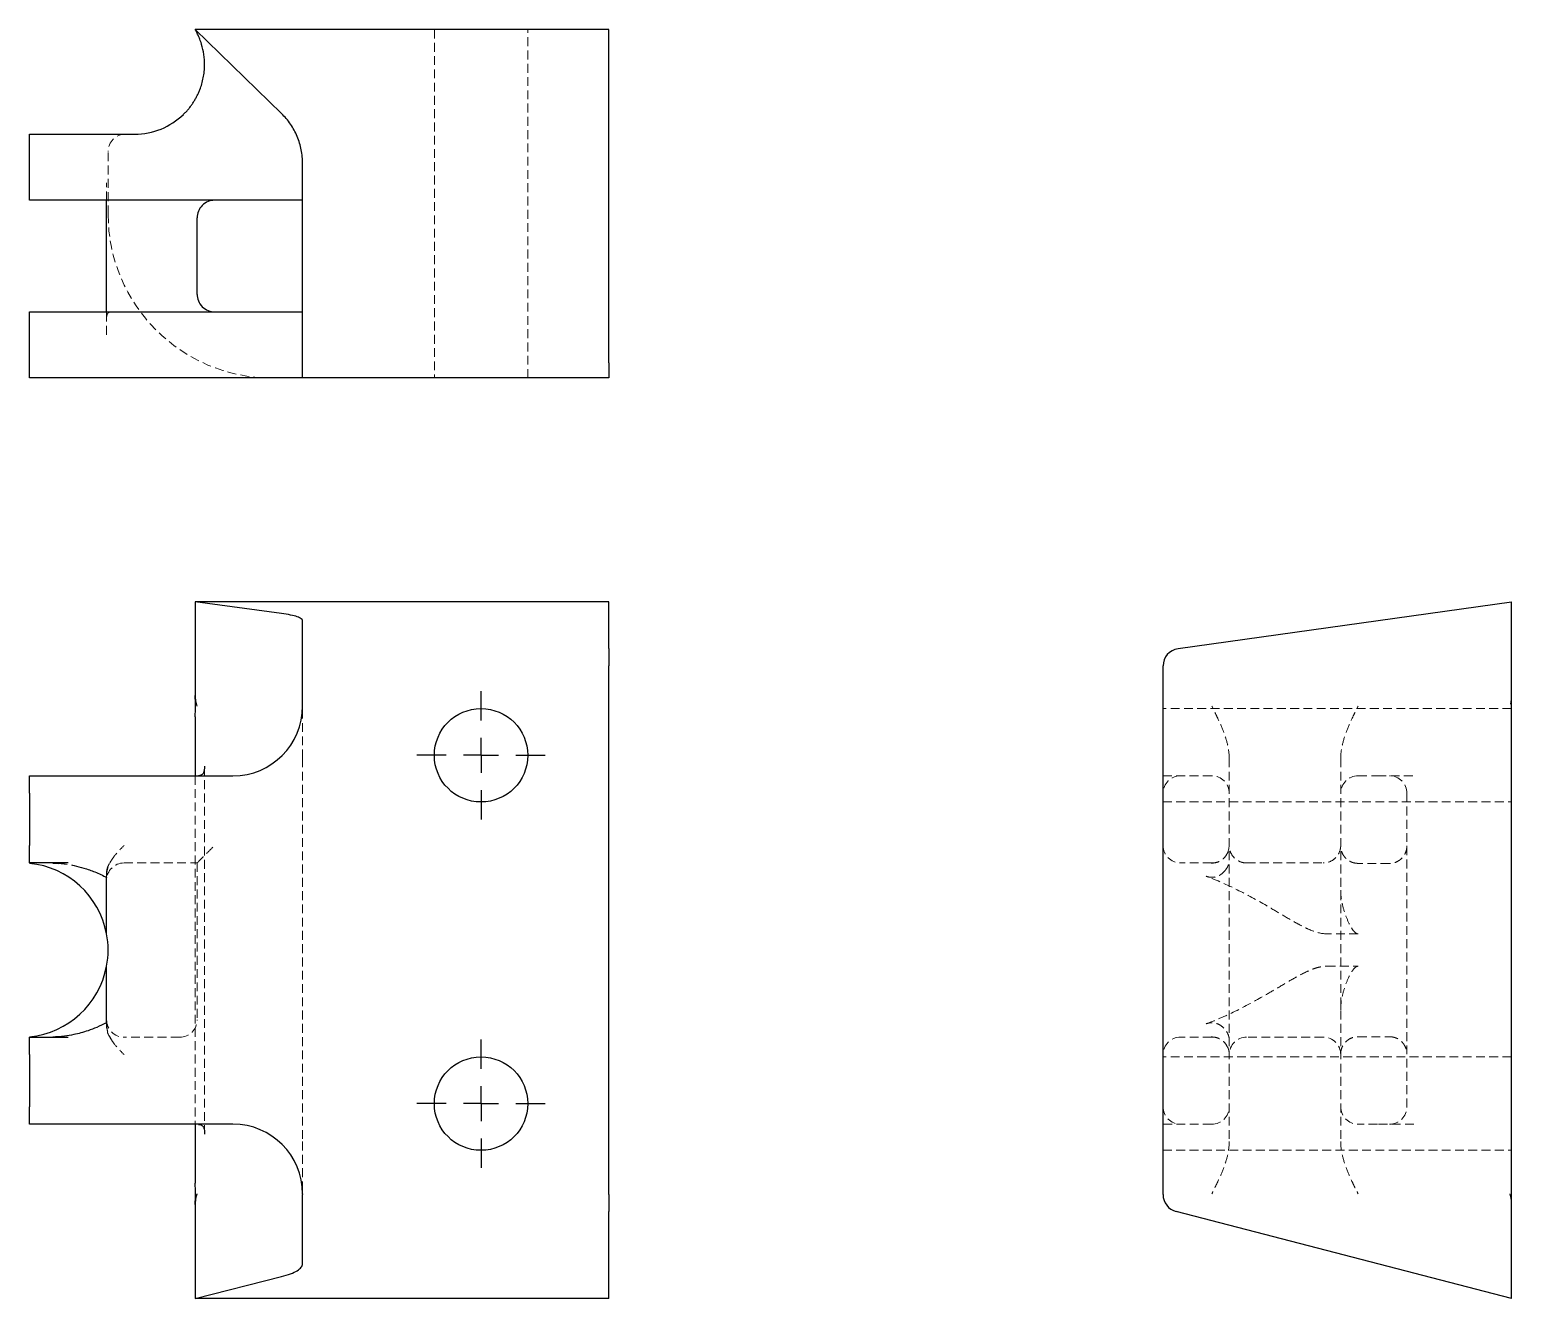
# Model space of a CAD drawing. Header units: millimetres. Extents: x 41 to 254, y 7 to 189.
import ezdxf

# ---------------------------------------------------------------- set-up
doc = ezdxf.new("R2010")
doc.units = ezdxf.units.MM
doc.linetypes.add('HIDDEN', pattern=[1.905, 1.27, -0.635])
doc.layers.add('10', color=7, linetype='Continuous')

# ---------------------------------------------------------------- blocks, each defined once
blk = doc.blocks.new('SW_CENTERMARKSYMBOL_0')
at = {"layer": '10', "color": 0}
for p, q in [((0, 5), (0, 9.2)), ((0, 0), (0, 2.5)), ((-5, 0), (-9.2, 0)), ((0, 0), (-2.5, 0)), ((0, 0), (0, -2.5)), ((0, 0), (2.5, 0)), ((5, 0), (9.2, 0)), ((0, -5), (0, -9.2))]:
    blk.add_line(p, q, dxfattribs=at)
blk = doc.blocks.new('SW_CENTERMARKSYMBOL_1')
at = {"layer": '10', "color": 0}
for p, q in [((0, 5), (0, 9.2)), ((0, 0), (0, 2.5)), ((-5, 0), (-9.2, 0)), ((0, 0), (-2.5, 0)), ((0, 0), (0, -2.5)), ((0, 0), (2.5, 0)), ((5, 0), (9.2, 0)), ((0, -5), (0, -9.2))]:
    blk.add_line(p, q, dxfattribs=at)

msp = doc.modelspace()

# ---------------------------------------------------------------- linework, layer by layer
at = {"color": 7, "linetype": 'Continuous', "lineweight": 25}
for p, q in [((77.59, 177.06), (65.2, 189.12)), ((124.57, 189.12), (65.2, 189.12)), ((124.57, 141.27), (124.57, 189.12)), ((41.43, 174.12), (56.54, 174.12)), ((41.43, 171.62), (41.43, 174.12)), ((41.43, 167.12), (41.43, 171.62)), ((80.62, 141.27), (80.62, 169.89)), ((41.43, 164.62), (41.43, 167.12)), ((70.62, 164.62), (41.43, 164.62)), ((52.48, 162.12), (52.48, 164.62)), ((80.62, 164.62), (70.62, 164.62)), ((52.48, 151.12), (52.48, 162.12)), ((65.47, 151.12), (65.47, 162.12)), ((52.48, 148.59), (52.48, 151.12)), ((41.43, 146.12), (41.43, 148.62)), ((41.43, 148.62), (70.62, 148.62)), ((70.62, 148.62), (80.62, 148.62)), ((41.43, 141.62), (41.43, 146.12)), ((41.43, 139.12), (41.43, 141.62)), ((80.62, 139.12), (80.62, 141.27)), ((124.57, 141.27), (124.57, 139.12)), ((80.62, 139.12), (70.62, 139.12)), ((124.57, 139.12), (80.62, 139.12)), ((77.59, 105.3), (65.2, 107)), ((124.57, 107), (65.2, 107)), ((65.2, 107), (65.2, 93.53)), ((124.57, 100.26), (124.57, 107)), ((206.27, 100.26), (254.12, 107)), ((254.12, 7), (254.12, 107)), ((80.62, 100.26), (80.62, 104.29)), ((80.62, 97.78), (80.62, 100.26)), ((124.57, 100.26), (124.57, 97.78)), ((80.62, 92), (80.62, 97.78)), ((124.57, 21.89), (124.57, 97.78)), ((204.12, 21.89), (204.12, 97.78)), ((65.2, 90.47), (65.2, 82)), ((41.43, 79.5), (41.43, 82)), ((41.43, 79.5), (41.43, 72)), ((41.43, 69.5), (41.43, 72)), ((46.96, 69.5), (41.43, 69.5)), ((41.43, 42), (41.43, 44.5)), ((41.43, 44.5), (46.96, 44.5)), ((41.43, 42), (41.43, 34.5)), ((41.43, 32), (41.43, 34.5)), ((65.2, 32), (65.2, 23.53)), ((80.62, 22), (80.62, 21.89)), ((80.62, 19.47), (80.62, 21.89)), ((124.57, 21.89), (124.57, 19.47)), ((65.2, 20.47), (65.2, 7)), ((80.62, 11.98), (80.62, 19.47)), ((124.57, 7), (124.57, 19.47)), ((254.12, 7), (205.99, 19.47)), ((65.2, 7), (77.59, 10.12)), ((124.57, 7), (65.2, 7))]:
    msp.add_line(p, q, dxfattribs=at)
at = {"color": 7, "linetype": 'HIDDEN', "lineweight": 18}
for p, q in [((99.52, 189.12), (99.52, 139.12)), ((112.92, 139.12), (112.92, 189.12)), ((52.7, 162.61), (52.7, 171.62)), ((52.48, 147.85), (52.48, 148.59)), ((254.12, 91.65), (204.12, 91.65)), ((66.54, 30.57), (66.54, 83.43)), ((80.62, 84.5), (80.62, 29.5)), ((213.62, 84.5), (213.62, 29.5)), ((229.62, 84.5), (229.62, 29.5)), ((65.2, 82), (65.2, 32)), ((204.12, 82), (211.12, 82)), ((232.12, 82), (234.89, 82)), ((234.89, 82), (240.13, 82)), ((239.12, 79.5), (239.12, 34.5)), ((204.12, 78.25), (254.12, 78.25)), ((54.98, 69.5), (65.47, 69.5)), ((65.47, 69.5), (65.47, 47)), ((211.12, 69.5), (206.62, 69.5)), ((216.12, 69.5), (227.12, 69.5)), ((236.62, 69.44), (232.12, 69.44)), ((232.12, 59.33), (227.61, 59.33)), ((227.61, 54.67), (232.12, 54.67)), ((52.53, 46.59), (52.46, 46.55)), ((62.97, 44.5), (54.98, 44.5)), ((211.12, 44.5), (206.62, 44.5)), ((227.12, 44.5), (216.12, 44.5)), ((232.12, 44.56), (236.62, 44.56)), ((254.12, 41.65), (204.12, 41.65)), ((211.12, 32), (204.12, 32)), ((234.89, 32), (232.12, 32)), ((240.13, 32), (234.89, 32)), ((204.12, 28.25), (254.12, 28.25))]:
    msp.add_line(p, q, dxfattribs=at)
at = {"color": 7, "linetype": 'HIDDEN', "lineweight": 18, "flags": 128}
for points in [[(213.62, 72), (213.57, 71.51), (213.44, 71.07)], [(211.96, 69.65), (211.6, 69.55), (211.12, 69.5)], [(211.12, 44.5), (211.6, 44.45), (212.02, 44.33)]]:
    msp.add_lwpolyline(points, dxfattribs=at)
at = {"color": 7, "linetype": 'Continuous', "lineweight": 25}
for centre in [(106.22, 84.95), (106.22, 34.95)]:
    msp.add_circle(centre, 6.7, dxfattribs=at)
for centre, radius, start, end in [((56.54, 184.12), 10, 270, 314.0576), ((206.62, 97.78), 2.5, 98.0236, 180), ((70.62, 92), 10, 270, 0), ((40.2, 57), 12.5, 10.7625, 84.3549), ((40.2, 57), 12.5, 349.2375, 10.7625), ((40.2, 57), 12.5, 275.6451, 349.2375), ((70.62, 22), 10, 0, 90), ((206.62, 21.89), 2.5, 180, 255.4773)]:
    msp.add_arc(centre, radius, start, end, dxfattribs=at)
at = {"color": 7, "linetype": 'HIDDEN', "lineweight": 18}
for centre, radius, start, end in [((55.2, 171.62), 2.5, 90, 180), ((76.19, 162.61), 23.49, 180, 269.9252), ((206.62, 79.5), 2.5, 90, 180), ((211.12, 79.5), 2.5, 0, 90), ((232.12, 79.5), 2.5, 90, 180), ((236.62, 79.5), 2.5, 0, 90), ((206.62, 72), 2.5, 180, 270), ((54.98, 67), 2.5, 90, 180), ((54.98, 47), 2.5, 180, 270), ((62.97, 47), 2.5, 270, 0), ((206.62, 42), 2.5, 90, 180), ((211.12, 42), 2.5, 0, 42.1758), ((216.12, 42), 2.5, 90, 180), ((227.12, 42), 2.5, 0, 90), ((206.62, 34.5), 2.5, 180, 270), ((211.12, 34.5), 2.5, 270, 0), ((232.12, 34.5), 2.5, 180, 270), ((236.62, 34.5), 2.5, 270, 0)]:
    msp.add_arc(centre, radius, start, end, dxfattribs=at)
at = {"color": 7, "linetype": 'Continuous', "lineweight": 25}
for points, knots in [([(63.49, 176.93), (63.55, 176.99), (63.67, 177.11), (63.85, 177.29), (64.02, 177.47), (64.18, 177.67), (64.34, 177.86), (64.5, 178.06), (64.65, 178.26), (64.8, 178.47), (64.94, 178.68), (65.07, 178.9), (65.2, 179.11), (65.32, 179.34), (65.44, 179.56), (65.56, 179.79), (65.66, 180.02), (65.77, 180.25), (65.94, 180.69), (66.16, 181.35), (66.37, 182.22), (66.5, 183.12), (66.57, 184.26), (66.47, 185.59), (66.22, 186.67), (66, 187.37), (65.86, 187.74), (65.73, 188.06), (65.6, 188.34), (65.48, 188.59), (65.38, 188.8), (65.28, 188.98), (65.23, 189.07), (65.2, 189.12)], [0, 0, 0, 0, 0.013994, 0.028015, 0.042077, 0.056194, 0.07038, 0.084649, 0.099014, 0.113488, 0.128083, 0.142813, 0.15769, 0.172724, 0.187928, 0.203313, 0.218889, 0.234667, 0.250656, 0.307818, 0.368324, 0.432467, 0.500491, 0.622632, 0.749534, 0.788462, 0.825144, 0.859607, 0.891881, 0.922005, 0.950025, 0.975999, 1, 1, 1, 1]), ([(80.62, 169.89), (80.62, 170.54), (80.55, 171.2), (80.29, 172.51), (80.09, 173.16), (79.57, 174.41), (79.24, 175), (78.49, 176.1), (78.06, 176.61), (77.59, 177.06)], [0, 0, 0, 0, 0.25, 0.25, 0.5, 0.5, 0.75, 0.75, 1, 1, 1, 1]), ([(67.97, 164.62), (67.67, 164.62), (67.36, 164.56), (66.74, 164.32), (66.45, 164.13), (65.96, 163.64), (65.77, 163.34), (65.52, 162.73), (65.47, 162.41), (65.47, 162.12)], [0, 0, 0, 0, 0.25, 0.25, 0.5, 0.5, 0.75, 0.75, 1, 1, 1, 1]), ([(65.47, 151.12), (65.47, 150.82), (65.52, 150.5), (65.77, 149.89), (65.96, 149.59), (66.45, 149.1), (66.74, 148.91), (67.36, 148.67), (67.67, 148.62), (67.97, 148.62)], [0, 0, 0, 0, 0.25, 0.25, 0.5, 0.5, 0.75, 0.75, 1, 1, 1, 1]), ([(80.62, 104.29), (80.62, 104.38), (80.55, 104.47), (80.29, 104.66), (80.09, 104.75), (79.57, 104.93), (79.24, 105.01), (78.49, 105.17), (78.06, 105.24), (77.59, 105.3)], [0, 0, 0, 0, 0.25, 0.25, 0.5, 0.5, 0.75, 0.75, 1, 1, 1, 1]), ([(65.2, 93.53), (65.2, 93.46), (65.2, 93.33), (65.21, 93.13), (65.23, 92.94), (65.26, 92.68), (65.32, 92.36), (65.4, 92.12), (65.43, 92)], [0, 0, 0, 0, 0.1297693, 0.2559202, 0.3787418, 0.4985474, 0.7492001, 1, 1, 1, 1]), ([(65.2, 90.47), (65.2, 90.98), (65.23, 91.49), (65.23, 92.51), (65.2, 93.02), (65.2, 93.53)], [0, 0, 0, 0, 0.5, 0.5, 1, 1, 1, 1]), ([(66.54, 83.41), (66.53, 83.23), (66.52, 82.9), (66.45, 82.63), (66.41, 82.48), (66.37, 82.39), (66.32, 82.31), (66.26, 82.24), (66.17, 82.18), (66.03, 82.1), (65.78, 82.05), (65.65, 82.02)], [0, 0, 0, 0, 0.156864, 0.282426, 0.378167, 0.444039, 0.503811, 0.596722, 0.710084, 0.844448, 1, 1, 1, 1]), ([(44.74, 69.49), (45.01, 69.48), (45.29, 69.47), (45.56, 69.44), (45.57, 69.44)], [0, 0, 0, 0, 0.993808, 1, 1, 1, 1]), ([(47.81, 69.12), (48.28, 69.01), (49.29, 68.77), (50.88, 68.21), (51.96, 67.69), (52.53, 67.42)], [0, 0, 0, 0, 0.287966, 0.622098, 1, 1, 1, 1]), ([(52.48, 59.33), (52.48, 59.33), (52.48, 59.56), (52.48, 60.02), (52.48, 60.2), (52.48, 60.56), (52.48, 60.75), (52.48, 61.34), (52.48, 61.74), (52.48, 62.56), (52.48, 62.97), (52.48, 64.17), (52.48, 64.94), (52.48, 66.37), (52.48, 67.02), (52.48, 67.58)], [0, 0, 0, 0, 0.125, 0.125, 0.1875, 0.1875, 0.25, 0.25, 0.375, 0.375, 0.5, 0.5, 0.75, 0.75, 1, 1, 1, 1]), ([(52.48, 46.42), (52.48, 46.98), (52.48, 47.63), (52.48, 49.05), (52.48, 49.82), (52.48, 51.03), (52.48, 51.44), (52.48, 52.25), (52.48, 52.66), (52.48, 53.25), (52.48, 53.44), (52.48, 53.8), (52.48, 53.97), (52.48, 54.28), (52.48, 54.41), (52.48, 54.56), (52.48, 54.6), (52.48, 54.65), (52.48, 54.67), (52.48, 54.67)], [0, 0, 0, 0, 0.25, 0.25, 0.5, 0.5, 0.625, 0.625, 0.75, 0.75, 0.8125, 0.8125, 0.875, 0.875, 0.9375, 0.9375, 0.96875, 0.96875, 1, 1, 1, 1]), ([(52.46, 46.55), (52, 46.33), (51.13, 45.9), (49.9, 45.44), (48.8, 45.1), (47.67, 44.83), (46.32, 44.6), (45.31, 44.54), (44.74, 44.51)], [0, 0, 0, 0, 0.190517, 0.357665, 0.490771, 0.618492, 0.787693, 1, 1, 1, 1]), ([(65.65, 31.98), (65.78, 31.96), (66.02, 31.91), (66.17, 31.82), (66.26, 31.76), (66.31, 31.7), (66.35, 31.63), (66.39, 31.55), (66.45, 31.4), (66.52, 31.12), (66.53, 30.77), (66.54, 30.59)], [0, 0, 0, 0, 0.138878, 0.258955, 0.36054, 0.443876, 0.509453, 0.596775, 0.707455, 0.841349, 1, 1, 1, 1]), ([(65.2, 20.47), (65.2, 20.98), (65.23, 21.49), (65.23, 22.51), (65.2, 23.02), (65.2, 23.53)], [0, 0, 0, 0, 0.5, 0.5, 1, 1, 1, 1]), ([(65.43, 22), (65.42, 21.95), (65.38, 21.85), (65.34, 21.69), (65.3, 21.53), (65.27, 21.37), (65.25, 21.2), (65.23, 21.02), (65.21, 20.84), (65.2, 20.66), (65.2, 20.53), (65.2, 20.47)], [0, 0, 0, 0, 0.104586, 0.210081, 0.316812, 0.4251, 0.535248, 0.647548, 0.762271, 0.879675, 1, 1, 1, 1]), ([(77.59, 10.12), (78.06, 10.24), (78.49, 10.37), (79.24, 10.66), (79.57, 10.81), (80.09, 11.13), (80.29, 11.3), (80.55, 11.64), (80.62, 11.81), (80.62, 11.98)], [0, 0, 0, 0, 0.25, 0.25, 0.5, 0.5, 0.75, 0.75, 1, 1, 1, 1])]:
    msp.add_open_spline(points, degree=3, knots=knots, dxfattribs=at)
at = {"color": 7, "linetype": 'HIDDEN', "lineweight": 18}
for points, knots in [([(52.48, 164.62), (52.48, 164.62), (52.48, 164.68), (52.48, 164.91), (52.48, 165.06), (52.48, 165.45), (52.48, 165.68), (52.48, 166.09), (52.48, 166.24), (52.48, 166.5), (52.48, 166.6), (52.48, 166.77), (52.48, 166.83), (52.48, 166.97), (52.48, 167.04), (52.48, 167.12)], [0, 0, 0, 0, 0.25, 0.25, 0.5, 0.5, 0.75, 0.75, 0.875, 0.875, 0.9375, 0.9375, 0.96875, 0.96875, 1, 1, 1, 1]), ([(52.48, 147.85), (52.48, 147.96), (52.5, 148.07), (52.57, 148.26), (52.62, 148.35), (52.74, 148.48), (52.82, 148.53), (52.99, 148.6), (53.08, 148.62), (53.17, 148.62)], [0, 0, 0, 0, 0.25, 0.25, 0.5, 0.5, 0.75, 0.75, 1, 1, 1, 1]), ([(52.48, 145.33), (52.48, 145.55), (52.48, 145.77), (52.48, 146.23), (52.48, 146.46), (52.48, 146.79), (52.48, 146.9), (52.48, 147.11), (52.48, 147.22), (52.48, 147.51), (52.48, 147.69), (52.48, 147.85)], [0, 0, 0, 0, 0.25, 0.25, 0.5, 0.5, 0.625, 0.625, 0.75, 0.75, 1, 1, 1, 1]), ([(80.62, 84.5), (80.62, 85.17), (80.62, 85.83), (80.62, 87.12), (80.62, 87.76), (80.62, 89), (80.62, 89.61), (80.62, 90.51), (80.62, 90.81), (80.62, 91.41), (80.62, 91.7), (80.62, 92)], [0, 0, 0, 0, 0.25, 0.25, 0.5, 0.5, 0.75, 0.75, 0.875, 0.875, 1, 1, 1, 1]), ([(213.62, 84.5), (213.62, 85.17), (213.52, 85.83), (213.23, 87.12), (213.02, 87.76), (212.54, 89), (212.28, 89.61), (211.85, 90.51), (211.71, 90.81), (211.41, 91.41), (211.26, 91.7), (211.12, 92)], [0, 0, 0, 0, 0.25, 0.25, 0.5, 0.5, 0.75, 0.75, 0.875, 0.875, 1, 1, 1, 1]), ([(229.62, 84.5), (229.62, 85.17), (229.71, 85.83), (230.01, 87.12), (230.21, 87.76), (230.69, 89), (230.96, 89.61), (231.38, 90.51), (231.52, 90.81), (231.82, 91.41), (231.97, 91.7), (232.12, 92)], [0, 0, 0, 0, 0.25, 0.25, 0.5, 0.5, 0.75, 0.75, 0.875, 0.875, 1, 1, 1, 1]), ([(254.12, 93.53), (254.12, 93.46), (254.11, 93.33), (254.1, 93.13), (254.09, 92.94), (254.06, 92.68), (254, 92.36), (253.93, 92.12), (253.89, 92)], [0, 0, 0, 0, 0.1297693, 0.2559202, 0.3787418, 0.4985474, 0.7492001, 1, 1, 1, 1]), ([(52.48, 67.67), (52.49, 67.88), (52.51, 68.3), (52.71, 68.99), (53.03, 69.7), (53.35, 70.15), (53.51, 70.37)], [0, 0, 0, 0, 0.21326, 0.433049, 0.725171, 1, 1, 1, 1]), ([(53.17, 69.89), (53.42, 70.29), (53.71, 70.65), (54.32, 71.34), (54.65, 71.67), (54.98, 72)], [0, 0, 0, 0, 0.5, 0.5, 1, 1, 1, 1]), ([(65.47, 69.5), (65.47, 69.5), (65.52, 69.55), (65.77, 69.8), (65.96, 69.99), (66.45, 70.48), (66.74, 70.77), (67.36, 71.39), (67.67, 71.71), (67.97, 72)], [0, 0, 0, 0, 0.25, 0.25, 0.5, 0.5, 0.75, 0.75, 1, 1, 1, 1]), ([(213.45, 71.09), (213.33, 70.86), (213.09, 70.38), (212.48, 69.85), (211.76, 69.52), (211.25, 69.48), (211.01, 69.47)], [0, 0, 0, 0, 0.252452, 0.510069, 0.762327, 1, 1, 1, 1]), ([(216.12, 69.5), (215.82, 69.5), (215.5, 69.55), (214.89, 69.8), (214.59, 69.99), (214.1, 70.48), (213.91, 70.77), (213.67, 71.39), (213.62, 71.71), (213.62, 72)], [0, 0, 0, 0, 0.25, 0.25, 0.5, 0.5, 0.75, 0.75, 1, 1, 1, 1]), ([(229.62, 72), (229.62, 71.71), (229.56, 71.39), (229.32, 70.77), (229.13, 70.48), (228.64, 69.99), (228.34, 69.8), (227.73, 69.55), (227.41, 69.5), (227.12, 69.5)], [0, 0, 0, 0, 0.25, 0.25, 0.5, 0.5, 0.75, 0.75, 1, 1, 1, 1]), ([(232.12, 69.44), (231.95, 69.44), (231.79, 69.46), (231.47, 69.52), (231.31, 69.57), (231.01, 69.69), (230.86, 69.77), (230.59, 69.95), (230.46, 70.06), (230.23, 70.29), (230.13, 70.42), (229.95, 70.69), (229.87, 70.84), (229.68, 71.29), (229.62, 71.62), (229.62, 71.95)], [0, 0, 0, 0, 0.125, 0.125, 0.25, 0.25, 0.375, 0.375, 0.5, 0.5, 0.625, 0.625, 0.75, 0.75, 1, 1, 1, 1]), ([(239.12, 71.95), (239.12, 71.78), (239.1, 71.62), (239.04, 71.3), (238.99, 71.14), (238.86, 70.84), (238.79, 70.69), (238.61, 70.42), (238.5, 70.29), (238.27, 70.06), (238.15, 69.96), (237.87, 69.77), (237.73, 69.69), (237.28, 69.51), (236.95, 69.44), (236.62, 69.44)], [0, 0, 0, 0, 0.125, 0.125, 0.25, 0.25, 0.375, 0.375, 0.5, 0.5, 0.625, 0.625, 0.75, 0.75, 1, 1, 1, 1]), ([(45.57, 69.44), (45.9, 69.41), (46.65, 69.33), (47.4, 69.22), (47.8, 69.12), (47.81, 69.12)], [0, 0, 0, 0, 0.452243, 0.998034, 1, 1, 1, 1]), ([(52.48, 68.22), (52.48, 68.34), (52.5, 68.47), (52.57, 68.74), (52.62, 68.89), (52.74, 69.17), (52.82, 69.31), (52.99, 69.6), (53.08, 69.74), (53.17, 69.89)], [0, 0, 0, 0, 0.25, 0.25, 0.5, 0.5, 0.75, 0.75, 1, 1, 1, 1]), ([(52.48, 67.46), (52.48, 67.48), (52.48, 67.52), (52.48, 67.83), (52.48, 68.11), (52.48, 68.22)], [0, 0, 0, 0, 0.332347, 0.741881, 1, 1, 1, 1]), ([(210.33, 67.58), (210.55, 67.5), (210.77, 67.45), (211.23, 67.43), (211.46, 67.45), (211.79, 67.54), (211.9, 67.58), (212.11, 67.67), (212.22, 67.72), (212.51, 67.9), (212.69, 68.05), (212.85, 68.22)], [0, 0, 0, 0, 0.25, 0.25, 0.5, 0.5, 0.625, 0.625, 0.75, 0.75, 1, 1, 1, 1]), ([(212.85, 68.22), (212.96, 68.34), (213.07, 68.47), (213.26, 68.74), (213.35, 68.89), (213.48, 69.17), (213.53, 69.31), (213.6, 69.6), (213.62, 69.74), (213.62, 69.89)], [0, 0, 0, 0, 0.25, 0.25, 0.5, 0.5, 0.75, 0.75, 1, 1, 1, 1]), ([(227.61, 59.33), (226.79, 59.33), (226.03, 59.56), (224.91, 60.02), (224.55, 60.2), (223.83, 60.56), (223.48, 60.75), (222.43, 61.34), (221.74, 61.74), (220.36, 62.56), (219.67, 62.97), (217.58, 64.17), (216.18, 64.94), (213.31, 66.37), (211.84, 67.02), (210.33, 67.58)], [0, 0, 0, 0, 0.125, 0.125, 0.1875, 0.1875, 0.25, 0.25, 0.375, 0.375, 0.5, 0.5, 0.75, 0.75, 1, 1, 1, 1]), ([(229.62, 65.61), (229.62, 65.02), (229.68, 64.44), (229.91, 63.3), (230.06, 62.74), (230.45, 61.63), (230.68, 61.09), (231.09, 60.31), (231.24, 60.05), (231.5, 59.71), (231.6, 59.59), (231.77, 59.45), (231.83, 59.41), (231.97, 59.35), (232.04, 59.33), (232.12, 59.33)], [0, 0, 0, 0, 0.25, 0.25, 0.5, 0.5, 0.75, 0.75, 0.875, 0.875, 0.9375, 0.9375, 0.96875, 0.96875, 1, 1, 1, 1]), ([(210.33, 46.42), (211.84, 46.98), (213.3, 47.63), (216.17, 49.05), (217.57, 49.82), (219.66, 51.03), (220.35, 51.44), (221.73, 52.25), (222.42, 52.66), (223.47, 53.25), (223.82, 53.44), (224.54, 53.8), (224.9, 53.97), (225.64, 54.28), (226.02, 54.41), (226.6, 54.56), (226.8, 54.6), (227.2, 54.65), (227.4, 54.67), (227.61, 54.67)], [0, 0, 0, 0, 0.25, 0.25, 0.5, 0.5, 0.625, 0.625, 0.75, 0.75, 0.8125, 0.8125, 0.875, 0.875, 0.9375, 0.9375, 0.96875, 0.96875, 1, 1, 1, 1]), ([(232.12, 54.67), (232.04, 54.67), (231.97, 54.65), (231.83, 54.59), (231.77, 54.54), (231.6, 54.4), (231.5, 54.29), (231.32, 54.06), (231.24, 53.93), (231.09, 53.68), (231.02, 53.55), (230.67, 52.91), (230.45, 52.37), (230.06, 51.26), (229.91, 50.7), (229.68, 49.56), (229.62, 48.98), (229.62, 48.39)], [0, 0, 0, 0, 0.03125, 0.03125, 0.0625, 0.0625, 0.125, 0.125, 0.1875, 0.1875, 0.25, 0.25, 0.5, 0.5, 0.75, 0.75, 1, 1, 1, 1]), ([(52.48, 45.78), (52.48, 45.96), (52.48, 46.32), (52.48, 46.56), (52.48, 46.54), (52.48, 46.53)], [0, 0, 0, 0, 0.449787, 0.900926, 1, 1, 1, 1]), ([(53.53, 43.6), (53.37, 43.82), (53.04, 44.29), (52.71, 44.99), (52.52, 45.69), (52.49, 46.11), (52.48, 46.33)], [0, 0, 0, 0, 0.274704, 0.571154, 0.782627, 1, 1, 1, 1]), ([(53.17, 44.11), (53.08, 44.26), (52.99, 44.4), (52.82, 44.69), (52.75, 44.83), (52.62, 45.11), (52.57, 45.25), (52.5, 45.53), (52.48, 45.66), (52.48, 45.78)], [0, 0, 0, 0, 0.25, 0.25, 0.5, 0.5, 0.75, 0.75, 1, 1, 1, 1]), ([(212.85, 45.78), (212.69, 45.95), (212.51, 46.1), (212.22, 46.28), (212.12, 46.33), (211.91, 46.42), (211.8, 46.46), (211.47, 46.54), (211.23, 46.57), (210.78, 46.55), (210.55, 46.5), (210.33, 46.42)], [0, 0, 0, 0, 0.25, 0.25, 0.375, 0.375, 0.5, 0.5, 0.75, 0.75, 1, 1, 1, 1]), ([(213.62, 44.11), (213.62, 44.26), (213.6, 44.4), (213.53, 44.69), (213.48, 44.83), (213.35, 45.11), (213.26, 45.25), (213.07, 45.53), (212.96, 45.66), (212.85, 45.78)], [0, 0, 0, 0, 0.25, 0.25, 0.5, 0.5, 0.75, 0.75, 1, 1, 1, 1]), ([(53.17, 44.11), (53.42, 43.71), (53.71, 43.35), (54.32, 42.66), (54.65, 42.33), (54.98, 42)], [0, 0, 0, 0, 0.5, 0.5, 1, 1, 1, 1]), ([(211.01, 44.53), (211.25, 44.52), (211.76, 44.48), (212.48, 44.15), (213.09, 43.62), (213.33, 43.14), (213.45, 42.91)], [0, 0, 0, 0, 0.237675, 0.489932, 0.747548, 1, 1, 1, 1]), ([(229.62, 42.05), (229.62, 42.22), (229.63, 42.38), (229.7, 42.7), (229.74, 42.86), (229.87, 43.16), (229.94, 43.31), (230.13, 43.58), (230.23, 43.71), (230.46, 43.94), (230.59, 44.04), (230.86, 44.23), (231.01, 44.31), (231.46, 44.49), (231.79, 44.56), (232.12, 44.56)], [0, 0, 0, 0, 0.125, 0.125, 0.25, 0.25, 0.375, 0.375, 0.5, 0.5, 0.625, 0.625, 0.75, 0.75, 1, 1, 1, 1]), ([(236.62, 44.56), (236.78, 44.56), (236.94, 44.54), (237.26, 44.48), (237.42, 44.43), (237.73, 44.31), (237.87, 44.23), (238.14, 44.05), (238.27, 43.94), (238.5, 43.71), (238.6, 43.58), (238.79, 43.31), (238.86, 43.16), (239.05, 42.71), (239.12, 42.38), (239.12, 42.05)], [0, 0, 0, 0, 0.125, 0.125, 0.25, 0.25, 0.375, 0.375, 0.5, 0.5, 0.625, 0.625, 0.75, 0.75, 1, 1, 1, 1]), ([(80.62, 29.5), (80.62, 28.83), (80.62, 28.17), (80.62, 26.88), (80.62, 26.24), (80.62, 25), (80.62, 24.39), (80.62, 23.49), (80.62, 23.19), (80.62, 22.59), (80.62, 22.3), (80.62, 22)], [0, 0, 0, 0, 0.25, 0.25, 0.5, 0.5, 0.75, 0.75, 0.875, 0.875, 1, 1, 1, 1]), ([(213.62, 29.5), (213.62, 28.83), (213.52, 28.17), (213.23, 26.88), (213.02, 26.24), (212.54, 25), (212.28, 24.39), (211.85, 23.49), (211.71, 23.19), (211.41, 22.59), (211.26, 22.3), (211.12, 22)], [0, 0, 0, 0, 0.25, 0.25, 0.5, 0.5, 0.75, 0.75, 0.875, 0.875, 1, 1, 1, 1]), ([(229.62, 29.5), (229.62, 28.83), (229.71, 28.17), (230.01, 26.88), (230.21, 26.24), (230.69, 25), (230.96, 24.39), (231.38, 23.49), (231.52, 23.19), (231.82, 22.59), (231.97, 22.3), (232.12, 22)], [0, 0, 0, 0, 0.25, 0.25, 0.5, 0.5, 0.75, 0.75, 0.875, 0.875, 1, 1, 1, 1]), ([(253.89, 22), (253.9, 21.95), (253.94, 21.85), (253.98, 21.69), (254.02, 21.53), (254.05, 21.37), (254.07, 21.2), (254.09, 21.02), (254.11, 20.84), (254.11, 20.66), (254.12, 20.53), (254.12, 20.47)], [0, 0, 0, 0, 0.104586, 0.210081, 0.316812, 0.4251, 0.535248, 0.647548, 0.762271, 0.879675, 1, 1, 1, 1])]:
    msp.add_open_spline(points, degree=3, knots=knots, dxfattribs=at)
at = {"color": 7, "linetype": 'Continuous', "lineweight": 25}
for points in [[(70.62, 139.12), (60.89, 139.12), (51.16, 139.12), (41.43, 139.12)], [(41.43, 82), (51.16, 82), (60.89, 82), (70.62, 82)], [(70.62, 32), (60.89, 32), (51.16, 32), (41.43, 32)]]:
    msp.add_open_spline(points, degree=3, dxfattribs=at)

# ---------------------------------------------------------------- block references
at = {"layer": '10'}
for name, p in [('SW_CENTERMARKSYMBOL_0', (106.22, 84.95)), ('SW_CENTERMARKSYMBOL_1', (106.22, 34.95))]:
    msp.add_blockref(name, p, dxfattribs=at)

doc.saveas('drawing.dxf')
